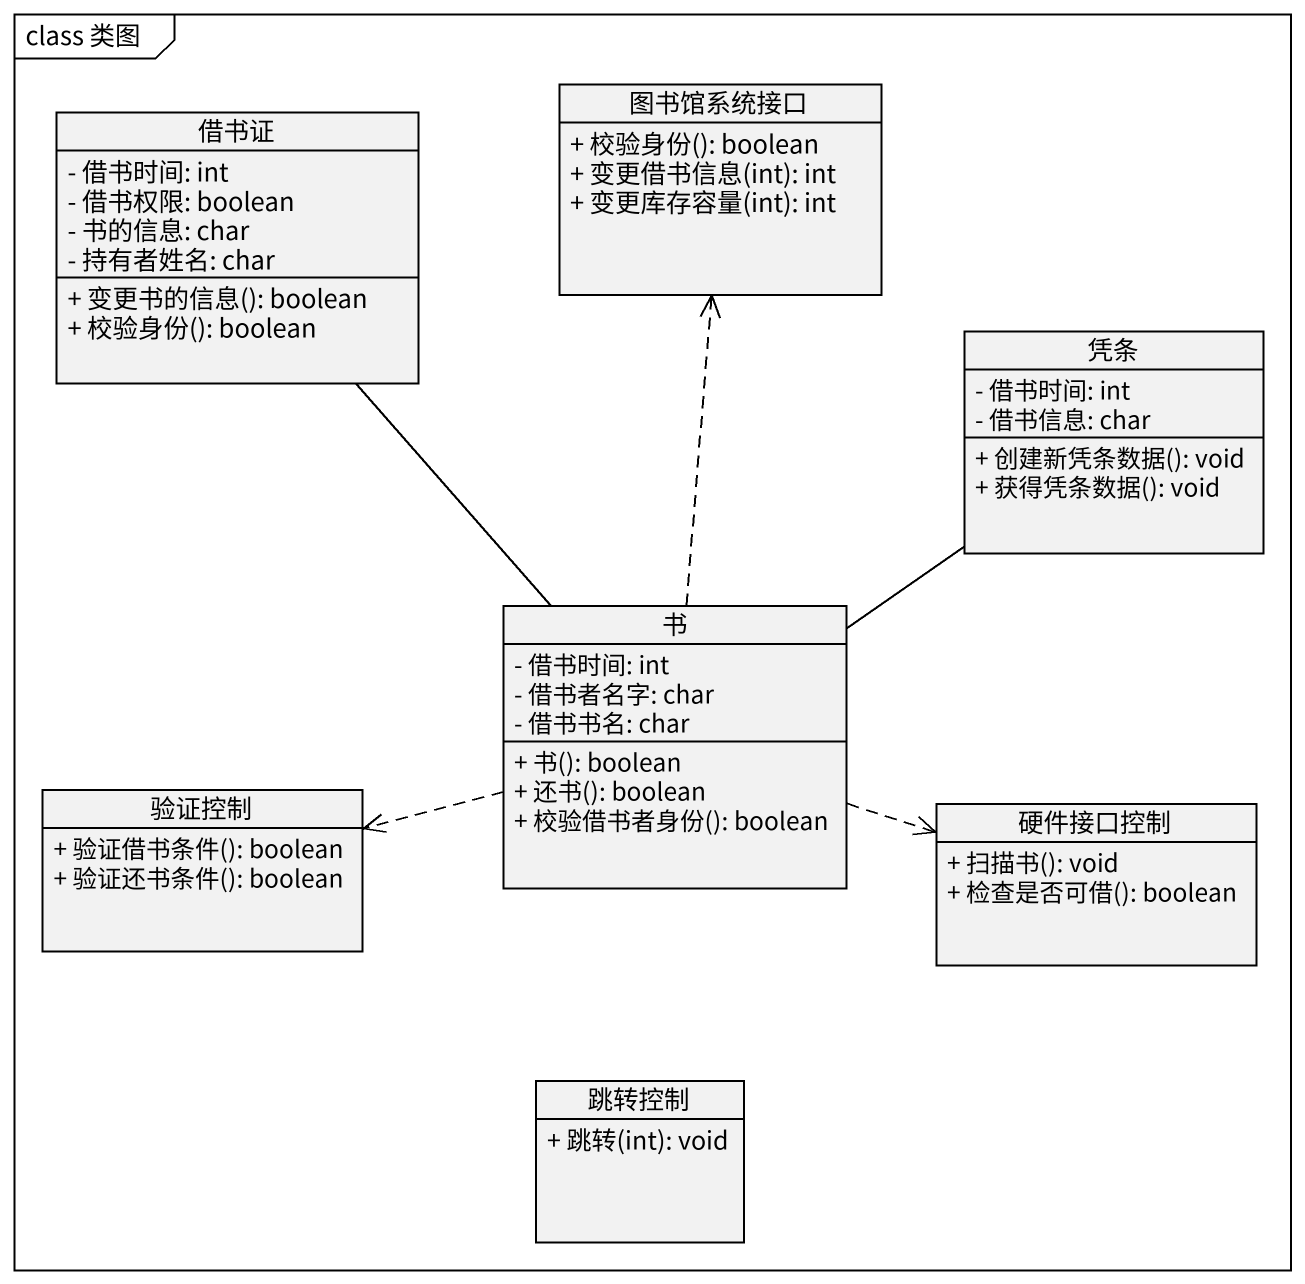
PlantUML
@startuml
mainframe class 类图
hide circle
hide empty members
skinparam classAttributeIconSize 0
class 借书证 {
  - 借书时间: int
  - 借书权限: boolean
  - 书的信息: char
  - 持有者姓名: char
  + 变更书的信息(): boolean
  + 校验身份(): boolean
}
class 图书馆系统接口 {
  + 校验身份(): boolean
  + 变更借书信息(int): int
  + 变更库存容量(int): int
}
class 凭条 {
  - 借书时间: int
  - 借书信息: char
  + 创建新凭条数据(): void
  + 获得凭条数据(): void
}
class 书 {
  - 借书时间: int
  - 借书者名字: char
  - 借书书名: char
  + 书(): boolean
  + 还书(): boolean
  + 校验借书者身份(): boolean
}
class 验证控制 {
  + 验证借书条件(): boolean
  + 验证还书条件(): boolean
}
class 硬件接口控制 {
  + 扫描书(): void
  + 检查是否可借(): boolean
}
class 跳转控制 {
  + 跳转(int): void
}
书 -up- 借书证
书 .up.> 图书馆系统接口
书 -up- 凭条
书 .left.> 验证控制
书 .right.> 硬件接口控制
@enduml
